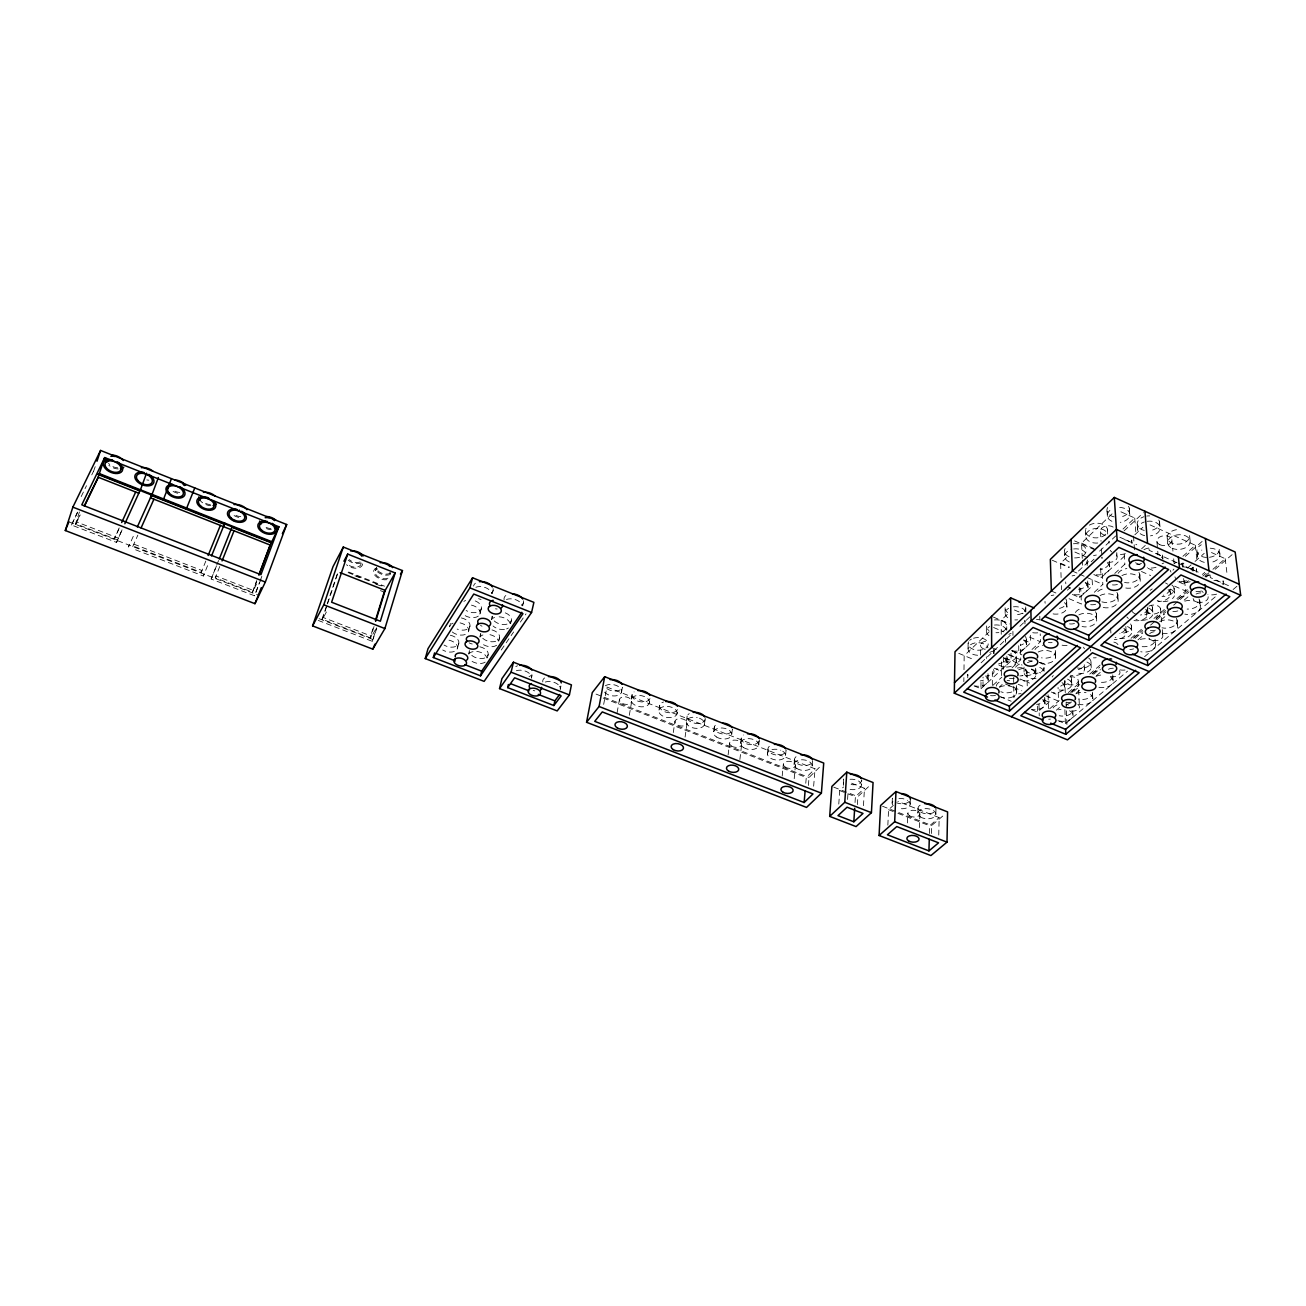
<?xml version="1.0" encoding="UTF-8"?>
<svg xmlns="http://www.w3.org/2000/svg" width="1306" height="1306" viewBox="0 0 1306 1306"><rect width="100%" height="100%" fill="white"/><g stroke="black" fill="none" stroke-linecap="round" stroke-linejoin="round"><path stroke-width="0.75" stroke-dasharray="5 3.75" d="M988.169 680.557L988.169 675.316M986.357 630.945L986.373 625.852A10.203 6.465 0.9 0 0 988.968 630.537M980.447 655.057L980.496 645.082M974.113 685.895L980.969 688.735L981.018 680.769M983.01 686.744L983.043 677.063M967.746 677.798L967.779 674.304A10.203 6.285 1.8 0 0 968.007 675.937M968.072 648.543L968.121 643.466M963.828 681.634L963.893 677.651M963.991 669.7L964.171 655.759L989.197 631.761M938.753 835.073L939.161 817.605L897.859 801.378M935.847 814.291L935.978 809.328A9.011 5.077 3.8 0 1 923.309 813.23A9.011 5.077 3.8 0 1 920.795 804.79M929.415 833.489L929.627 825.767L939.161 817.605M931.488 833.506L931.7 825.49L944.711 814.373M917.84 813.165L917.987 808.218M919.44 827.58L919.881 814.03M907.458 822.943L907.833 813.279M910.184 804.186L910.364 799.239M892.145 803.076L892.357 798.146A9.028 5.126 4.3 0 0 892.635 799.484M887.851 825.147L888.57 809.704L892.553 806.129M850.075 789.363A9.077 5.208 5.2 0 0 861.438 784.988L861.731 780.074A9.044 5.208 5.2 0 1 848.214 783.78M863.462 805.688L864.474 788.269L848.72 782.065M857.405 804.594L857.895 796.595L870.302 785.069M855.038 802.504L855.397 796.709L864.474 788.269M847.578 799.468L848.084 791.73M843.35 783.927L843.676 779.013A9.044 5.208 5.2 0 0 844.003 780.368M838.779 804.072L839.725 790.587L843.578 786.93M812.201 765.643L812.61 760.729A9.093 5.306 6.1 0 1 800.268 764.908A9.093 5.306 6.1 0 1 797.003 756.043M813.638 786.228L815.058 768.842L606.898 687.038L603.339 706.171M808.381 785.461L809.051 777.478L821.066 765.691M805.769 783.274L806.275 777.494L815.058 768.842M794.211 778.686L795.436 765.185M794.048 764.581L794.505 759.668M785.592 755.178L786.065 750.264A9.109 5.355 6.7 0 1 773.805 754.509A9.109 5.355 6.7 0 1 770.36 745.546M782.196 776.042L783.306 764.483M767.422 754.133L767.944 749.22M758.786 744.649L759.325 739.735M740.6 743.604L741.171 738.706M739.882 759.488L741.694 744.094M728.111 754.933L729.532 743.408M731.784 734.021L732.388 729.107A9.158 5.453 7.9 0 1 720.275 733.482A9.158 5.453 7.9 0 1 716.488 724.34M713.729 731.589L714.382 726.691M704.391 724.732L705.06 719.835M686.466 720.879L687.168 715.982M685.079 737.074L687.021 723.638A6.155 3.673 8.8 0 0 679.022 718.643A6.155 3.673 8.8 0 0 676.998 724.732A6.155 3.673 8.8 0 0 687.021 723.638M673.276 732.552L675.006 721.059M676.998 713.958A9.24 5.534 9.1 0 0 664.983 706.432A9.24 5.534 9.1 0 0 662.011 715.623A9.24 5.534 9.1 0 0 676.998 713.958L677.732 709.076A9.207 5.534 9.1 0 1 663.758 711.297A9.207 5.534 9.1 0 1 663.562 701.991M658.991 710.089L659.759 705.207M649.376 703.101A9.273 5.583 9.8 0 0 637.214 695.51A9.273 5.583 9.8 0 0 634.422 704.799A9.273 5.583 9.8 0 0 649.376 703.101L650.176 698.22A9.24 5.583 9.8 0 1 637.312 700.947A9.24 5.583 9.8 0 1 634.112 691.886M629.296 715.296L631.614 701.91A6.204 3.738 10.1 0 0 623.435 696.816A6.204 3.738 10.1 0 0 621.64 703.052A6.204 3.738 10.1 0 0 631.614 701.91M631.288 699.216L632.137 694.335M617.101 712.684L619.501 699.298M621.542 692.164L622.423 687.283A9.273 5.632 10.4 0 1 615.469 691.086A9.273 5.632 10.4 0 1 605.935 687.805M522.694 605.804L523.477 602.458M510.613 623.599L511.413 620.285A9.811 6.122 13.4 0 0 502.924 612.155M498.843 640.952L499.643 637.638M487.367 657.865L488.183 654.567M491.399 619.452L492.231 616.138A9.811 6.122 13.4 0 0 500.753 624.219A9.811 6.122 13.4 0 0 511.413 620.252M479.873 636.855L480.706 633.557A9.681 5.959 13.5 0 0 489.179 641.458A9.681 5.959 13.5 0 0 499.643 637.606A9.681 5.959 13.5 0 0 491.219 629.704M492.28 593.642L493.129 590.312M468.642 653.816L469.491 650.535M480.118 613.347L481.408 608.367M468.691 630.912L469.98 625.949M457.557 648.021L458.847 643.091M318.207 620.415L372.341 641.36L376.503 627.778M372.341 641.36L376.895 628.006M326.516 605.87L322.06 619.142L370.104 637.736L373.63 626.341M374.038 626.521L370.333 638.503L376.34 628.137M375.459 570.64L376.438 567.522M116.512 542.414L122.389 529.126L116.512 542.414L71.504 525.012L77.462 512.115M79.454 511.936L75.373 524.343L79.993 514.776M117.605 539.998L75.911 523.853L76.548 521.927L118.291 538.105M95.207 466.683L92.873 473.229M327.153 603.976L337.34 573.644M337.634 573.791L322.174 619.86L327.839 609.282M129.163 545.157L128.461 547.034L134.24 534.17M218.559 560.535L211.164 579.031L254.556 595.797L259.404 582.819M260.106 580.974L262.18 575.407M260.955 579.178L254.556 595.797M219.751 566.51L215.261 577.791L252.385 592.173L256.645 580.844M256.792 580.941L252.319 592.826L257.494 581.937M216.355 566.216L211.164 579.031M135.628 549.81L203.377 576.011L208.601 563.082M201.238 572.371L202.022 570.542L133.832 544.129L133.13 546.006L201.238 572.371L205.809 561.09M203.377 576.011L204.16 574.183M215.261 577.791L216.061 575.979L253.233 590.377L252.385 592.173M132.755 546.545L137.848 535.134M119.221 527.902L114.422 538.758L119.352 527.999M75.911 523.853L80.221 514.907M71.504 525.012L77.723 512.213M81.201 496.558L86.474 485.734M91.747 474.894L93.51 471.286M322.06 619.142L322.99 617.395L371.1 636.038L370.104 637.736M501.226 650.062L513.617 631.973M520.376 622.097L526.008 613.885M1001.245 634.324L1001.163 620.268L1008.346 613.379M1061.109 577.497L1060.603 563.245L1068.928 555.246M1082.266 558.331L1081.548 543.149L1113.447 512.54M981.084 662.844L1010.828 634.814M1019.904 626.26L1030.059 616.677M1078.462 571.065L1091.081 559.18M1099.603 551.132L1115.699 535.966M1123.029 529.061L1134.734 518.025L1118.181 510.581M1091.196 561.809L1094.004 559.18M1124.139 530.824L1143.468 512.638M1067.361 590.198L1070.283 587.471M1134.832 534.791L1142.897 527.265M980.969 688.735L1011.089 660.918L1010.991 650.878M1011.823 650.812L1018.827 653.767L1030.597 642.895L1030.385 632.822M1072.422 594.426L1079.67 597.56L1092.469 585.741L1091.963 576.256M1093.808 574.526L1101.121 577.742L1126.376 554.397M993.017 685.275L1001.865 677.145M1012.036 667.807L1020.753 659.791L1020.525 644.152M1032.001 649.474L1040.425 641.736L1040.229 633.883M1094.297 592.271L1102.852 584.402L1101.938 568.485M1114.769 573.448L1126.703 562.494M1141.607 548.814L1146.146 544.635M999.368 687.054L1002.175 684.491M1182.926 556.291L1195.317 545.255L1146.929 523.51M1185.293 556.372L1203.854 539.884M1187.383 568.175L1193.504 562.772M1195.039 561.433L1204.23 553.352M1031.854 709.811L1037.503 712.162L1048.996 702.138L1048.832 696.131M1178.796 581.954L1184.216 584.353L1188.411 580.697M1049.649 708.799L1059.166 700.555M1068.341 692.604L1079.05 683.348M1089.743 674.076L1100.452 664.803M1131.029 638.324L1143.256 627.729M1153.965 618.456L1164.658 609.184M1176.902 598.589L1189.129 587.994M1202.891 576.077L1206.075 573.301M1070.593 692.409L1079.768 684.475M1092.028 673.88L1099.668 667.252M1133.347 638.128L1142.538 630.194M1156.3 618.277L1165.491 610.326M1177.734 599.732L1188.444 590.475M1205.291 575.913L1211.413 570.608M1212.947 569.285L1225.191 558.69L1209.078 551.459M1073.646 691.511L1079.801 686.205M1093.644 674.239L1099.799 668.933M1135.175 638.373L1142.881 631.729M1150.57 625.084L1155.173 621.085M1156.724 619.762L1165.948 611.796M1173.637 605.151L1189.015 591.863M1205.944 577.236L1209.013 574.591M1215.168 569.269L1232.097 554.658M1056.391 710.17L1059.46 707.509M1076.405 692.931L1079.474 690.27M1096.42 675.692L1101.04 671.708M1137.983 639.891L1144.138 634.585M1161.067 620.007L1165.687 616.024M1184.167 600.123L1188.787 596.14M1057.974 720.651L1065.402 723.72L1127.535 671.121M1144.611 656.657L1217.6 594.867M1233.093 589.528L1239.296 584.304M68.908 521.829L258.49 595.21M319.137 618.685L373.336 639.662M596.042 694.09L809.051 777.478M833.734 787.143L857.895 796.595M882.497 806.226L931.7 825.49M603.192 698.041L806.275 777.494M839.725 790.587L855.397 796.709M888.57 809.704L896.03 812.626M897.908 813.344L929.627 825.767M380.454 590.639L384.193 592.108M348.653 572.028L384.519 586.182M348.098 572.616L382.021 586.002M354.922 575.815L360.57 578.052M375.638 583.994L381.287 586.214M999.874 696.571L1011.17 701.24M1018.141 684.262L1025.471 687.331M1045.665 695.755L1058.513 701.126L1058.072 687.462M1005.391 683.969L1021.749 690.776M1043.543 699.869L1048.996 702.138M958.751 653.327L973.737 659.595M994.176 668.15L1001.62 671.431M1020.068 678.973L1029.471 683.071M1051.346 692.049L1058.97 695.412M991.629 647.531L997.082 649.833M1008.003 654.437L1020.753 659.791M1005.261 658.012L1022.092 665.081M1031.43 669.015L1040.784 672.949M1004.118 657.979L1011.089 660.918M1012.64 650.976L1021.994 654.91M1040.67 662.795L1048.147 665.946M1029.389 637.034L1040.425 641.736M1023.545 639.907L1030.597 642.895M993.605 627.517L1003.939 631.892M1001.163 620.268L1008.085 623.207M993.393 617.085L1009.522 623.942M1014.403 609.984L1023.104 613.706M1051.346 591.014L1056.652 593.316M1069.059 598.687L1081.45 604.058L1080.715 588.206M1085.172 582.558L1092.469 585.741M1060.603 563.245L1069.532 567.163M1052.195 560.209L1068.863 567.506M1072.406 571.081L1077.777 573.432M1079.572 574.216L1084.943 576.566M1086.739 577.35L1102.852 584.402M1074.887 552.046L1087.474 557.597M1135.502 562.772L1140.922 565.172M1148.137 568.371L1155.353 571.555M1081.548 543.149L1095.995 549.532M1074.577 540.896L1095.734 550.234M1141.444 571.489L1150.651 575.571M1174.584 586.149L1185.636 591.03L1184.428 578.982M1119.83 537.239L1136.791 544.798M1176.396 562.445L1149.149 550.316L1148.839 546.479M1178.208 563.261L1198.19 572.159M1228.473 585.659L1210.335 577.579L1209.911 573.726M1225.191 558.69L1227.297 576.028M1212.899 561.939A11.297 7.232 -5 0 0 1219.886 553.989L1219.249 548.732A11.264 7.232 -5.1 0 1 1209.454 557.303M1223.526 584.435L1223.085 580.811A11.46 7.216 -4.6 0 1 1222.236 584.549M1196.933 551.687L1197.504 556.944M1195.317 545.255L1196.965 560.633M1196.72 572.257L1196.345 568.763A11.068 7.052 -4.2 0 1 1196.329 570.608M1199.741 600.695L1200.328 606.131M1190.092 540.602L1189.537 535.346A11.264 7.33 -4.7 0 1 1179.873 544.031A11.264 7.33 -4.7 0 1 1167.237 538.333A11.264 7.33 -4.7 0 1 1176.853 529.616M1193.276 570.967L1192.884 567.343A11.46 7.314 -4.2 0 1 1192.1 571.13M1182.828 562.935L1183.22 566.951M1182.11 563.261L1182.501 567.098M1183.644 578.591L1184.216 584.353M1171.857 539.639L1172.951 551.148M1173.686 558.805L1174.42 566.478M1174.078 588.222L1174.567 593.463M1177.065 620.04L1177.571 625.427M1167.254 538.366L1167.727 543.606M1170.045 589.316L1170.372 592.924M1159.548 521.829L1160.022 527.069A11.297 7.428 -4.1 0 1 1150.472 535.868M1156.92 541.663L1157.589 549.304M1157.753 551.23L1158.095 555.05M1160.512 608.661L1161.654 621.983M1162.307 629.606L1162.813 635.304M1152.414 607.159L1152.855 612.367M1155.467 644.201L1155.026 638.83A10.856 6.693 -2.3 0 1 1140.301 646.372M1147.533 607.127L1147.958 612.514M1146.227 610.408L1146.978 619.909M1137.281 524.914L1137.689 530.154M1139.746 574.216L1140.154 579.619M1134.734 518.025L1136.057 535.231M1133.494 536.048L1134.636 551.312M1129.298 508.181L1129.69 513.421M1131.927 543.623L1131.665 540.015A11.46 7.51 -3.2 0 1 1131.012 543.916M1131.355 625.574L1131.731 630.765M1124.188 554.185L1124.874 564.176M1126.164 631.549L1125.805 626.178A10.872 6.775 -1.8 0 1 1119.471 633.541M1116.777 552.569L1117.022 556.389M1117.724 594.099L1118.067 599.47M1107.064 511.348L1107.39 516.572M1107.374 529.061L1107.7 534.285A11.101 7.33 -2.7 0 0 1094.95 528.571A11.101 7.33 -2.7 0 0 1085.792 537.256A11.101 7.33 -2.7 0 0 1098.558 542.953M1109.659 566.184L1109.333 560.78A11.264 7.314 -2.4 0 1 1100.06 569.416M1110.59 628.072L1110.916 633.23A10.546 6.546 -1.9 0 1 1110.835 631.533M1112.745 674.875L1113.055 680.197M1100.485 531.738L1101.04 541.255M1101.48 548.863L1102.035 558.38A7.591 4.946 -2.7 0 1 1101.97 557.091M1100.583 568.241L1101.121 577.742M1096.322 613.412L1096.714 620.562M1085.433 530.187L1085.694 535.395M1087.016 561.825L1087.196 565.416M1087.767 582.819L1088.029 588.19M1091 662.583L1091.245 667.725M1092.551 693.796L1092.812 699.085M1082.364 560.225L1082.723 567.816M1084.486 669.717L1084.241 664.411A10.513 6.448 -0.5 0 1 1078.201 669.7M1079.197 587.374L1079.67 597.56M1078.299 681.226L1079.425 707.346M1071.573 679.544L1071.785 684.654M1073.026 715.851L1072.814 710.595A10.17 6.073 0.3 0 1 1059.248 715.737M1064.504 550.397L1064.7 555.589M1066.708 602.36L1066.92 607.698M1066.104 702.057L1066.953 725.385M1061.419 585.627L1061.566 589.708M1065.255 692.588L1064.814 680.557A6.775 4.114 -0.2 0 0 1072.177 684.964A6.775 4.114 -0.2 0 0 1078.103 679.773A6.775 4.114 -0.2 0 0 1068.683 677.161M1064.472 687.185L1064.276 681.895A10.35 6.285 0.1 0 1 1060.652 686.172M1064.896 709.713L1065.402 723.72M1055.428 652.184L1055.591 657.489M1048.065 694.808L1048.457 708.799M1044.016 667.921L1044.098 671.333M1044.833 698.922L1044.98 704.179M1039.788 616.203L1039.886 620.138M1038.972 704.179L1039.25 715.835M1037.356 706.171L1037.503 712.162M1035.756 669.913L1035.887 675.186M1025.798 608.645L1025.863 612.073M1026.353 639.842L1026.451 645.131M1026.989 672.133L1027.234 686.14M1024.965 623.958L1024.916 620.415A10.709 6.775 -0.1 0 0 1025.079 622.178M1024.084 672.051L1024.002 666.958A10.024 6.171 0.4 0 0 1038.401 672.982A10.024 6.171 0.4 0 0 1039.641 662.338M1018.713 645.719L1018.827 653.767M1016.215 656.216L1016.28 661.309M1016.623 687.168L1016.688 692.425M1013.636 677.471L1013.864 697.437A6.808 4.114 1 0 1 1021.112 693.682M1012.917 631.386L1012.966 635.418M1006.746 626.766L1006.779 630.178M1007.008 657.816L1007.057 663.089M1005.098 607.747L1005.147 612.873M1005.375 642.389L1005.342 638.879A10.53 6.612 0.6 0 0 1005.538 640.593M1003.4 657.228L1003.481 669.227M1001.522 661.816L1001.62 677.373M994.062 649.702L994.062 653.702M993.637 649.572L993.654 653.588M992.331 671.529L992.348 685.487M238.737 517.405A9.811 6.106 20.4 0 1 232.093 514.123M177.73 493.227A9.958 6.155 21.9 0 1 172.963 491.334M210.805 505.683A9.893 6.122 21.1 0 1 200.112 500.394M179.738 492.411A8.309 5.126 21.9 0 1 172.033 489.358M240.777 516.621A8.179 5.077 20.4 0 1 233.203 513.617M270.93 528.571A8.114 5.061 19.6 0 1 263.404 525.6M271.305 529.665A9.73 6.073 19.6 0 1 264.22 527.493M118.193 468.968A10.138 6.204 23.3 0 1 108.806 465.246M117.703 467.826A8.44 5.159 23.3 0 1 108.529 463.304M210.38 504.557A8.244 5.11 21.1 0 1 202.74 501.537M148.851 480.167A8.375 5.142 22.6 0 1 146.794 479.906M386.903 579.701A9.517 5.942 16.6 0 1 375.1 575.571A9.517 5.942 16.6 0 1 376.634 567.881M362.676 563.898A9.566 5.975 17.3 0 1 356.505 568.224A9.566 5.975 17.3 0 1 346.498 564.731M361.125 562.919A9.55 5.975 17.4 0 1 348.049 560.078M360.097 561.972A7.95 4.979 17.4 0 1 349.192 559.605M390.347 574.509A9.485 5.942 16.6 0 1 375.181 568.502M390.657 572.812A7.901 4.963 16.6 0 1 382.772 573.595A7.901 4.963 16.6 0 1 376.699 568.567M387.898 578.248A7.934 4.946 16.6 0 1 376.993 575.881A7.934 4.946 16.6 0 1 377.663 568.828M389.727 572.501A7.934 4.946 16.6 0 1 390.38 573.873M361.125 563.555A7.983 4.979 17.3 0 1 355.983 567.163A7.983 4.979 17.3 0 1 347.641 564.257M1069.32 561.955A10.921 7.15 -1.9 0 1 1070.936 549.581M1073.663 548.961A10.921 7.15 -1.9 0 1 1085.482 552.781M1073.434 543.769A10.889 7.15 -2 0 1 1086.217 550.25A10.889 7.15 -2 0 1 1074.381 557.923M1069.108 556.764A10.889 7.15 -2 0 1 1065.108 548.569M1119.683 507.43A11.297 7.526 -3.6 0 1 1129.821 514.368A11.297 7.526 -3.6 0 1 1120.27 522.351M1111.912 521.306A11.297 7.526 -3.6 0 1 1111.39 509.389M1105.219 535.411A7.493 4.946 -3.1 0 1 1101.807 527.983A7.493 4.946 -3.1 0 1 1113.675 527.395M1116.45 555.164A7.591 4.946 -2.7 0 1 1115.046 560.617A7.591 4.946 -2.7 0 1 1106.835 562.07M1089.367 525.11A11.068 7.33 -2.8 0 1 1106.868 527.787A11.068 7.33 -2.8 0 1 1096.403 537.892A11.068 7.33 -2.8 0 1 1086.07 528.31M1128.466 506.32A11.281 7.526 -3.7 0 1 1119.911 517.127M1114.149 516.915A11.281 7.526 -3.7 0 1 1107.635 507.446M1017.537 619.811A10.399 6.628 0.3 0 1 1014.844 619.909M1007.726 617.673A10.399 6.628 0.3 0 1 1008.624 608.318M1013.456 606.8A10.399 6.628 0.3 0 1 1025.716 612.057M1025.618 606.915A10.366 6.628 0.2 0 1 1024.051 611.894M1022.272 613.183A10.366 6.628 0.2 0 1 1014.778 614.783M1007.693 612.547A10.366 6.628 0.2 0 1 1005.293 609.478M988.952 635.63A10.236 6.465 0.9 0 1 989.736 626.521M994.47 625.035A10.236 6.465 0.9 0 1 1006.6 630.194M977.623 655.285A10.073 6.301 1.5 0 1 968.056 649.066A10.073 6.301 1.5 0 1 976.904 642.715A10.073 6.301 1.5 0 1 987.989 647.841M985.181 649.392A6.791 4.261 1.3 0 1 980.822 643.972A6.791 4.261 1.3 0 1 989.377 641.36M993.376 669.554A6.873 4.245 1.5 0 1 986.879 675.594M973.541 638.226A10.056 6.318 1.5 0 1 987.973 642.715A10.056 6.318 1.5 0 1 977.704 650.208A10.056 6.318 1.5 0 1 968.579 641.85M969.689 640.381A10.056 6.318 1.5 0 1 971.386 639.14M994.454 619.926A10.203 6.465 0.9 0 1 1006.73 625.884A10.203 6.465 0.9 0 1 995.972 632.741M1147.19 521.29A11.297 7.428 -4.1 0 1 1160.022 527.036M1144.693 535.656A11.297 7.428 -4.1 0 1 1137.575 529.159A11.297 7.428 -4.1 0 1 1144.35 521.943M1173.914 569.024A7.656 4.914 -3.9 0 1 1172.935 570.183M1162.111 563.768A7.656 4.914 -3.9 0 1 1163.826 563.049M1158.765 519.984A11.264 7.428 -4.2 0 1 1150.031 530.628M1144.268 530.432A11.264 7.428 -4.2 0 1 1137.167 523.935A11.264 7.428 -4.2 0 1 1143.925 516.703M1146.75 516.05A11.264 7.428 -4.2 0 1 1149.704 515.903M1036.001 678.581A10.056 6.171 0.5 0 1 1025.732 675.871A10.056 6.171 0.5 0 1 1025.765 669.031M1039.772 667.431A10.056 6.171 0.5 0 1 1044 671.415M1009.424 654.926A10.073 6.236 1 0 1 1014.648 664.33A10.073 6.236 1 0 1 998.715 664.868M1017.292 668.068A6.726 4.13 0.8 0 1 1026.875 671.055A6.726 4.13 0.8 0 1 1019.839 675.92M999.678 687.152A10.219 6.204 1.3 0 1 1013.505 687.462A10.219 6.204 1.3 0 1 1014.501 695.837A10.219 6.204 1.3 0 1 1000.869 696.98M1011.742 650.568A10.04 6.236 0.9 0 1 1014.582 659.236A10.04 6.236 0.9 0 1 1000.674 660.869M1027.414 662.73A10.024 6.171 0.4 0 1 1034.711 661.26M1177.816 610.914A7.542 4.718 -3.4 0 1 1172.07 611.241M1098.95 687.299A10.53 6.367 -0.9 0 0 1111.945 684.213A10.53 6.367 -0.9 0 0 1108.81 676.084A7.085 4.293 -1.2 0 0 1117.414 675.806A7.085 4.293 -1.2 0 0 1119.405 670.696M1095.946 676.475A10.53 6.367 -0.9 0 1 1103.684 674.957M1112.826 676.541A10.513 6.367 -1 0 1 1098.673 681.993M1092.518 673.88A10.513 6.367 -1 0 1 1100.632 669.733M1044.686 697.322A10.187 6.138 0.7 0 1 1036.589 704.424M1042.531 699.69A10.203 6.138 0.8 0 1 1043.249 707.15A10.203 6.138 0.8 0 1 1031.446 709.403M1090.461 694.531A10.366 6.22 -0.3 0 1 1090.967 702.089A10.366 6.22 -0.3 0 1 1078.919 704.375M1075.818 693.796A10.366 6.22 -0.3 0 1 1086.07 692.686M1092.453 692.164A10.334 6.22 -0.3 0 1 1078.691 699.085M1071.948 692.751A10.334 6.22 -0.3 0 1 1077.891 687.625M1062.039 682.597A10.366 6.285 0.2 0 1 1063.362 689.535A10.366 6.285 0.2 0 1 1053.305 692.915M1071.638 702.008A6.938 4.163 0 0 1 1066.365 702.236M1108.467 669.276A7.085 4.293 -1.2 0 1 1113.659 668.248M1053.077 707.983A10.17 6.073 0.3 0 1 1058.301 704.538M1066.104 704.326A10.17 6.073 0.3 0 1 1068.488 705.06M1125.348 553.662A11.493 7.51 -3.1 0 1 1116.597 554.087M1111.798 551.965A11.493 7.51 -3.1 0 1 1110.231 550.348M1124.825 539.786A11.493 7.51 -3.1 0 1 1131.225 543.574M1095.62 604.237A7.412 4.718 -1.7 0 1 1088.241 604.041M1156.039 567.294A11.493 7.412 -3.7 0 1 1147.305 567.686M1155.777 553.581A11.493 7.412 -3.7 0 1 1160.561 555.703M1162.095 557.319A11.493 7.412 -3.7 0 1 1162.895 559.164L1162.422 553.744A11.46 7.412 -3.7 0 1 1161.703 557.58M1216.604 594.148A11.493 7.216 -4.5 0 1 1207.87 594.508M1203.201 592.451A11.493 7.216 -4.5 0 1 1201.732 590.883M1213.927 580.419A11.493 7.216 -4.5 0 1 1222.987 584.451M1059.411 720.994A10.203 6.057 0.3 0 0 1071.932 718.104A10.203 6.057 0.3 0 0 1068.683 710.333A6.857 4.098 0 0 0 1077.662 709.746A6.857 4.098 0 0 0 1077.858 704.358M1058.48 709.811A10.203 6.057 0.3 0 1 1061.027 709.321M1066.153 705.599A6.857 4.098 0 0 1 1071.393 702.955M1038.188 652.02A10.546 6.53 0.1 0 1 1052.44 652.282A10.546 6.53 0.1 0 1 1053.256 661.081A10.546 6.53 0.1 0 1 1039.152 662.338M1055.281 650.47A10.513 6.53 0 0 1 1041.453 657.816M1035.005 649.523A10.513 6.53 0 0 1 1042.972 645.246M985.54 675.969A10.236 6.269 1.8 0 1 986.536 683.593A10.236 6.269 1.8 0 1 974.815 685.928M987.956 673.667A10.203 6.285 1.8 0 1 980.12 680.965M1016.443 685.552A10.203 6.204 1.2 0 1 1012.15 691.854A10.203 6.204 1.2 0 1 1000.837 691.739M996.266 686.14A10.203 6.204 1.2 0 1 1001.865 681.014M1007.057 680.442A10.203 6.204 1.2 0 1 1009.669 680.785M995.482 695.314A6.84 4.163 1.6 0 1 990.275 695.543M1032.148 660.771A7.052 4.375 0.4 0 1 1028.508 660.656M1052.114 642.585A7.167 4.489 -0.3 0 1 1048.424 642.47M1014.419 678.092A6.938 4.261 1 0 1 1009.13 678.336M1083.556 666.435A10.546 6.448 -0.4 0 1 1081.76 673.504A10.546 6.448 -0.4 0 1 1070.398 675.251M1117.397 584.435A7.542 4.849 -2.5 0 1 1109.904 584.239M1035.609 668.248A10.35 6.367 0.6 0 1 1022.092 675.382M1015.627 667.284A10.35 6.367 0.6 0 1 1020.851 663.644M1031.332 669.423A10.383 6.367 0.7 0 1 1034.14 678.271A10.383 6.367 0.7 0 1 1019.741 679.887M1018.664 669.815A10.383 6.367 0.7 0 1 1026.222 668.313M1006.812 656.134A10.366 6.448 1.2 0 1 998.747 663.628M986.52 658.502A10.366 6.448 1.2 0 1 986.308 656.836M989.736 652.412A10.366 6.448 1.2 0 1 994.519 650.959M1004.445 658.387A10.399 6.432 1.2 0 1 1006.028 665.489A10.399 6.432 1.2 0 1 996.086 668.982M1067.067 645.344A10.726 6.693 -0.6 0 1 1061.566 645.082M1037.715 632.822A10.726 6.775 -0.1 0 1 1032.197 632.577M1036.474 619.419A10.726 6.775 -0.1 0 1 1039.217 619.779M1125.021 670.027A10.709 6.53 -1.5 0 1 1119.536 669.766M1096.175 657.734A10.709 6.612 -1.1 0 1 1093.383 657.832M1084.437 648.804A10.693 6.612 -1.1 0 1 1083.605 647.172M1025.308 636.479A10.53 6.612 0.6 0 1 1020.492 645.278M1008.869 634.341A10.53 6.612 0.6 0 1 1011.154 633.394M1023.871 640.315A10.562 6.595 0.6 0 1 1024.704 648.347A10.562 6.595 0.6 0 1 1012.542 650.845M1050.416 719.116A6.824 4.065 0.6 0 1 1048.653 719.182M1109.039 543.1A11.46 7.51 -3.2 0 1 1108.941 541.141M1095.489 611.714A10.872 6.873 -1.4 0 1 1093.579 619.256A10.872 6.873 -1.4 0 1 1081.841 621.199M1075.393 612.514A10.872 6.873 -1.4 0 1 1081.025 608.547M1064.374 602.654A10.905 6.954 -0.8 0 1 1065.027 611.094A10.905 6.954 -0.8 0 1 1052.407 613.787M1121.903 575.603A11.281 7.216 -2.8 0 1 1136.416 575.358A11.281 7.216 -2.8 0 1 1138.669 584.468A11.281 7.216 -2.8 0 1 1124.939 587.88M1138.93 572.42A11.248 7.232 -2.9 0 1 1136.742 580.386A11.248 7.232 -2.9 0 1 1124.564 582.492M1118.116 573.35A11.248 7.232 -2.9 0 1 1126.882 568.534M1065.712 598.817A10.872 6.954 -0.8 0 1 1057.827 608.694M1045.175 603.241A10.872 6.954 -0.8 0 1 1045.029 601.446M1051.167 595.634A10.872 6.954 -0.8 0 1 1053.877 595.046M1155.369 630.178A7.412 4.604 -2.7 0 1 1149.721 630.471M1074.463 623.484A7.297 4.604 -1 0 1 1068.896 623.778M1141.509 563.278A7.689 4.979 -3.3 0 1 1133.967 564.388M1169.898 589.381A11.248 7.134 -3.4 0 1 1163.14 595.307M1165.507 582.949A11.248 7.134 -3.4 0 1 1167.597 584.19M1168.103 589.594A11.281 7.134 -3.3 0 1 1169.033 597.462A11.281 7.134 -3.3 0 1 1157.851 601.429M1150.162 590.361A11.281 7.134 -3.3 0 1 1152.218 588.941M1140.334 639.401A10.889 6.693 -2.2 0 1 1155.581 645.033A10.889 6.693 -2.2 0 1 1140.693 651.743M1134.163 637.867A10.856 6.693 -2.3 0 1 1142.652 633.475M1162.291 634.194A7.33 4.522 -2.6 0 1 1158.455 640.218A7.33 4.522 -2.6 0 1 1148.839 638.128M1149.688 633.622A7.33 4.522 -2.6 0 1 1156.414 631.631M1186.468 580.778A11.493 7.314 -4.1 0 1 1177.718 581.154M1183.53 566.886A11.493 7.314 -4.1 0 1 1192.688 570.951M1204.801 576.795A11.46 7.216 -4.6 0 1 1210.303 575.097M1171.009 572.077A11.46 7.314 -4.2 0 1 1170.209 570.265M1174.518 563.294A11.46 7.314 -4.2 0 1 1177.098 562.217M1200.932 591.096A7.689 4.832 -4.2 0 1 1195.072 591.438M1198.99 598.948A11.248 7.036 -3.8 0 1 1187.121 609.086M1179.661 598.148A11.248 7.036 -3.8 0 1 1187.105 595.128M1143.942 549.679A11.46 7.412 -3.7 0 1 1149.394 547.932M1107.259 562.772A11.297 7.314 -2.3 0 1 1107.7 571.653A11.297 7.314 -2.3 0 1 1094.575 574.558M1087.131 563.735A11.264 7.314 -2.4 0 1 1087.669 559.947M1093.53 555.687A11.264 7.314 -2.4 0 1 1096.354 555.05M1078.854 614.897A10.905 6.857 -1.3 0 1 1092.877 614.718A10.905 6.857 -1.3 0 1 1095.277 623.37A10.905 6.857 -1.3 0 1 1082.086 626.554M1100.076 595.536A11.085 7.036 -2 0 1 1114.328 595.307A11.085 7.036 -2 0 1 1116.663 604.205A11.085 7.036 -2 0 1 1103.211 607.486M1085.498 582.998A11.101 7.134 -1.5 0 1 1086.053 591.651A11.101 7.134 -1.5 0 1 1073.189 594.459M1087.653 580.958A11.068 7.134 -1.6 0 1 1078.642 589.332M1070.414 588.288A11.068 7.134 -1.6 0 1 1068.275 587.063M1065.859 583.766A11.068 7.134 -1.6 0 1 1065.729 581.921M1072.046 575.946A11.068 7.134 -1.6 0 1 1074.805 575.342M1116.891 592.353A11.052 7.036 -2.1 0 1 1113.806 600.744A11.052 7.036 -2.1 0 1 1100.37 601.315M1097.807 591.553A11.052 7.036 -2.1 0 1 1104.99 588.533M1159.761 621.542A11.085 6.857 -3 0 1 1173.996 621.362A11.085 6.857 -3 0 1 1176.004 630.047A11.085 6.857 -3 0 1 1162.454 633.198M1123.878 628.366A10.889 6.775 -1.8 0 1 1124.972 635.842A10.889 6.775 -1.8 0 1 1114.279 639.565M1145.672 609.265A11.085 6.954 -2.5 0 1 1145.917 617.705A11.085 6.954 -2.5 0 1 1132.955 620.399M1128.351 618.407A11.085 6.954 -2.5 0 1 1126.866 616.905M1184.803 601.135A11.281 7.036 -3.7 0 1 1200.41 606.996A11.281 7.036 -3.7 0 1 1184.836 614.13M1208.164 596.728A7.591 4.751 -4.1 0 1 1201.602 602.327A7.591 4.751 -4.1 0 1 1193.129 598.589M1196.051 594.067A7.591 4.751 -4.1 0 1 1201.667 592.891M1133.559 648.886A7.281 4.489 -1.9 0 1 1129.853 649.376M1176.298 618.326A11.052 6.857 -3 0 1 1173.996 625.884A11.052 6.857 -3 0 1 1161.997 627.811M1155.875 619.109A11.052 6.857 -3 0 1 1164.56 614.571M1147.566 608.939A11.052 6.954 -2.6 0 1 1141.003 614.702M1070.659 676.426A10.024 6.106 -0.1 0 1 1060.766 685.095M1052.146 676.998A10.024 6.106 -0.1 0 1 1053.322 675.577M1067.508 679.12A10.056 6.089 0 0 1 1070.038 687.593A10.056 6.089 0 0 1 1056.064 689.144M1086.967 662.06A10.203 6.236 -0.6 0 1 1090.135 670.043A10.203 6.236 -0.6 0 1 1077.581 673.08M1088.682 658.028A10.187 6.252 -0.7 0 1 1089.188 665.619A10.187 6.252 -0.7 0 1 1077.368 667.97M1113.838 642.095A6.987 4.31 -1.5 0 1 1118.263 645.376M1090.706 651.041A10.366 6.399 -1.2 0 1 1090.608 649.376M1127.519 626.554A10.546 6.546 -1.9 0 1 1129.837 635.647A10.546 6.546 -1.9 0 1 1115.128 637.41M1130.588 623.942A10.513 6.546 -2 0 1 1119.862 633.345M1210.238 548.194A11.297 7.232 -5 0 1 1219.886 553.989M1204.295 562.347A11.297 7.232 -5 0 1 1201.863 550.038M1190.141 581.741A11.101 7.052 -4.2 0 1 1179.187 581.301M1175.694 578.558A11.101 7.052 -4.2 0 1 1174.943 576.828M1190.141 568.681A11.101 7.052 -4.2 0 1 1194.712 570.722M1204.654 572.322A7.493 4.751 -4.5 0 1 1202.287 574.379M1190.876 569.285A7.493 4.751 -4.5 0 1 1193.227 567.212M1181.114 563.817A11.068 7.052 -4.2 0 1 1183.905 563.212M1206.532 557.433A11.264 7.232 -5.1 0 1 1197.21 552.585A11.264 7.232 -5.1 0 1 1201.275 544.765M1148.627 608.057A10.726 6.71 -2.6 0 1 1150.864 617.379A10.726 6.71 -2.6 0 1 1135.893 619.224M1170.339 589.055A10.905 6.873 -3.4 0 1 1172.462 598.638M1168.005 600.972A10.905 6.873 -3.4 0 1 1157.247 600.515M1148.872 606.115A7.232 4.522 -2.9 0 1 1159.989 607.519A7.232 4.522 -2.9 0 1 1154.422 613.983A7.232 4.522 -2.9 0 1 1146.195 609.233M1151.663 605.494A10.693 6.71 -2.7 0 1 1140.644 615.142M1135.518 614.016A10.693 6.71 -2.7 0 1 1132.073 611.42M1171.89 585.006A10.872 6.889 -3.5 0 1 1172.772 592.614A10.872 6.889 -3.5 0 1 1161.997 596.434M472.233 643.989A6.514 3.983 13.9 0 1 469.115 642.83M482.028 626.162A6.595 4.081 13.8 0 1 480.526 625.443M506.467 599.487A9.958 6.285 13.3 0 1 516.213 599.911A9.958 6.285 13.3 0 1 522.269 605.788M481.049 599.421A10.024 6.318 14.1 0 1 478.567 598.654M475.874 587.259A10.024 6.318 14.1 0 1 485.62 587.667A10.024 6.318 14.1 0 1 491.807 593.626M493.08 588.614A9.991 6.334 14.1 0 1 491.285 593.153M473.605 586.084A9.991 6.334 14.1 0 1 475.417 583.227M523.461 600.793A9.942 6.285 13.3 0 1 521.584 605.249M504.1 599.927A9.942 6.285 13.3 0 1 507.708 594.475M497.145 609.004A6.677 4.196 13.7 0 1 495.447 608.808M475.221 600.907A9.86 6.171 14.2 0 1 480.298 610.522A9.86 6.171 14.2 0 1 466.128 610.506M463.891 601.413A9.86 6.171 14.2 0 1 465.638 600.482M478.322 616.106A9.893 6.155 14.2 0 1 464.822 615.485M471.45 605.135A9.893 6.155 14.2 0 1 479.531 614.848M485.195 662.093A9.583 5.795 13.6 0 1 470.307 660.101M468.789 654.045A9.583 5.795 13.6 0 1 478.567 651.727A9.583 5.795 13.6 0 1 486.893 657.946M479.808 646.797A9.566 5.812 13.6 0 1 488.232 654.028A9.566 5.812 13.6 0 1 479.531 658.534A9.566 5.812 13.6 0 1 469.572 652.086M449.003 640.169A9.648 5.844 14.4 0 1 457.018 649.425A9.648 5.844 14.4 0 1 442.718 649.996M496.639 645.262A9.713 5.959 13.5 0 1 481.522 643.254M480.037 637.067A9.713 5.959 13.5 0 1 482.942 634.945M489.979 634.667A9.713 5.959 13.5 0 1 498.386 641.017M460.071 622.88A9.762 5.991 14.3 0 1 467.875 627.647A9.762 5.991 14.3 0 1 466.944 633.606M465.23 634.504A9.762 5.991 14.3 0 1 451.794 631.598M450.178 625.329A9.762 5.991 14.3 0 0 449.623 626.798L450.962 621.852A9.746 6.008 14.3 0 0 451.06 623.452M451.337 624.088A9.762 5.991 14.3 0 1 453.051 623.174M508.361 627.99A9.844 6.122 13.4 0 1 506.597 628.904M504.442 629.427A9.844 6.122 13.4 0 1 493.048 625.966M491.578 619.615A9.844 6.122 13.4 0 1 494.55 617.444M499.153 616.807A9.844 6.122 13.4 0 1 510.173 623.631M461.393 617.934A9.746 6.008 14.3 0 1 469.785 626.684A9.746 6.008 14.3 0 1 457.149 629.1M450.325 635.238A9.615 5.844 14.4 0 1 458.324 644.495A9.615 5.844 14.4 0 1 444.04 645.066M545.304 682.042A9.469 5.681 11.8 0 1 555.687 683.005A9.469 5.681 11.8 0 1 560.241 689.388L561.27 684.426A9.452 5.697 11.8 0 1 559.392 686.923M516.36 670.745A9.517 5.73 12.5 0 1 526.775 671.708A9.517 5.73 12.5 0 1 531.444 678.157L532.554 673.194A9.485 5.73 12.5 0 1 529.012 676.573M515.805 666.648A9.485 5.73 12.5 0 1 517.519 665.799M542.806 681.961A9.452 5.697 11.8 0 1 544.651 677.928M534.774 690.841A6.334 3.804 12.2 0 1 533.191 690.384M605.315 685.781A9.305 5.632 10.4 0 1 619.419 687.266A9.305 5.632 10.4 0 1 617.199 695.608A9.305 5.632 10.4 0 1 603.878 691.233M699.477 718.218A9.207 5.485 8.5 0 1 701.159 727.638A9.207 5.485 8.5 0 1 686.564 723.263A9.207 5.485 8.5 0 1 697.208 717.533M705.224 718.414A9.175 5.502 8.5 0 1 693.192 722.855A9.175 5.502 8.5 0 1 689.241 713.598M782.735 751.211A9.126 5.338 6.7 0 1 779.878 759.88A9.126 5.338 6.7 0 1 767.438 753.644A9.126 5.338 6.7 0 1 780.808 750.232M759.113 741.122A9.126 5.404 7.3 0 1 746.053 743.669A9.126 5.404 7.3 0 1 743.538 734.984M850.026 779.274A9.077 5.208 5.2 0 1 861.438 784.988M843.66 785.298A9.077 5.208 5.2 0 1 843.643 782.604M909.074 801.558A9.044 5.11 4.3 0 1 908.225 807.173A9.044 5.11 4.3 0 1 898.675 808.414M893.288 805.704A9.044 5.11 4.3 0 1 893.418 800.594M898.969 798.537A9.044 5.11 4.3 0 1 907.67 800.398M909.058 801.721A9.028 5.126 4.3 0 1 896.732 802.847M1172.037 548.21A11.297 7.33 -4.6 0 0 1190.092 542.512A11.297 7.33 -4.6 0 0 1174.6 535.493A11.297 7.33 -4.6 0 0 1172.037 548.21M1159.826 544.749A7.558 4.914 -4.3 0 0 1171.874 540.929A7.558 4.914 -4.3 0 0 1161.458 536.227A7.558 4.914 -4.3 0 0 1159.826 544.749M796.823 768.467A9.109 5.306 6.2 0 0 811.924 767.014A9.109 5.306 6.2 0 0 800.627 759.814A9.109 5.306 6.2 0 0 796.823 768.467M785.2 767.095A6.089 3.543 6.5 0 0 795.272 766.1A6.089 3.543 6.5 0 0 787.665 761.284A6.089 3.543 6.5 0 0 785.2 767.095M716.553 737.008A9.175 5.436 7.9 0 0 731.589 735.425A9.175 5.436 7.9 0 0 719.867 728.03A9.175 5.436 7.9 0 0 716.553 737.008M743.522 747.571A9.158 5.387 7.3 0 0 758.574 746.036A9.158 5.387 7.3 0 0 746.983 738.706A9.158 5.387 7.3 0 0 743.522 747.571M731.507 746.069A6.122 3.608 7.6 0 0 741.563 745.04A6.122 3.608 7.6 0 0 733.76 740.127A6.122 3.608 7.6 0 0 731.507 746.069M920.273 816.87A9.028 5.061 3.9 0 0 935.471 815.581A9.028 5.061 3.9 0 0 924.795 808.675A9.028 5.061 3.9 0 0 920.273 816.87M909.482 815.76A6.04 3.396 4.1 0 0 919.636 814.895A6.04 3.396 4.1 0 0 912.437 810.275A6.04 3.396 4.1 0 0 909.482 815.76"/><path stroke-width="1.5" d="M1051.346 591.014L1050.351 559.392L1114.296 497.439L1235.166 551.997L1240.7 595.324L1067.492 739.849L954.294 693.208L955.013 651.759L1010.648 597.854L1034.205 607.976M946.997 842.141L947.585 811.908L895.981 791.55L880.603 805.476L879.085 835.497L930.917 855.561L946.997 842.141L894.675 821.735L879.085 835.497M928.941 850.892L938.573 842.827L896.781 826.567L887.411 834.795L928.941 850.892L929.268 839.301M894.675 821.735L895.981 791.55M871.428 812.675L873.061 782.523L846.794 772.156L831.889 786.408L829.685 816.381L856.067 826.584L871.428 812.675L844.77 802.292L829.685 816.381M853.83 821.784L863.021 813.426L847.072 807.206L837.979 815.646L853.83 821.784L854.679 808.283M844.77 802.292L846.794 772.156M821.392 793.166L823.727 763.063L604.694 676.688L592.271 692.621L586.557 722.283L806.537 807.418L821.392 793.166L599.079 706.497L586.557 722.283M804.121 802.521L813.001 793.95L602.278 711.917L594.72 721.353L804.121 802.521L805.116 790.963M599.079 706.497L604.694 676.688M569.4 694.923L571.44 684.899L513.454 662.207L501.912 678.663L499.545 688.605L557.189 710.921L569.4 694.923L511.103 672.198L499.545 688.605M508.377 684.507L507.659 687.609L553.875 705.534L554.854 700.865L559.703 694.449M531.558 612.481L533.893 602.36L472.576 577.791L428.009 648.674L425.25 658.583L484.134 681.373L531.558 612.481L469.899 587.863L425.25 658.583M511.103 672.198L513.454 662.207M434.588 652.886L433.314 657.522L480.526 675.822L481.685 671.186L521.78 612.302M469.899 587.863L472.576 577.791M384.895 628.561L402.46 570.575L343.298 547.034L333.014 566.657L312.591 625.9L372.814 649.147L384.895 628.561L323.806 604.792L312.591 625.9M395.147 572.942L380.356 621.232L331.61 602.229L347.69 554.087L395.147 572.942L384.193 592.108L375.393 620.628M375.687 621.183L385.172 590.394L340.131 572.632M65.3 530.53L72.858 507.136L100.562 450.439L286.7 524.522L265.347 582.035L254.948 603.682L65.3 530.53L68.908 521.829M96.987 461.263L100.562 450.439M104.692 457.573L81.788 504.834L260.939 574.673L278.896 526.759L104.692 457.573L97.477 479.139L84.531 505.961M323.806 604.792L343.298 547.034M146.533 473.213L140.199 490.55L99.044 474.307M261.314 587.618L254.948 603.682M151.284 496.28L151.986 494.37L137.342 526.955M151.79 495.121L158.401 477.506M259.486 573.301L269.411 546.888L278.896 526.759M258.914 575.277L270.26 545.075L150.435 497.831M163.364 499.692L171.445 478.649M222.053 560.911L234.035 530.791M219.294 558.903L231.929 527.281L272.301 543.214M194.774 487.938L186.399 508.785L141.848 491.203M211.556 555.883L224.338 524.277L151.48 495.529M208.127 555.491L220.355 525.404M372.814 649.147L374.92 644.152M224.012 524.963L224.795 523.118M234.46 521.274L234.868 520.343M238.949 511.038L239.373 510.107M141.064 527.951L153.928 499.202M124.854 523.755L140.362 489.783M121.687 522.514L135.677 492.019M282.357 533.648L286.7 524.522M84.319 505.83L98.13 477.212L138.795 493.244M343.919 561.205L347.69 554.087M400.452 574.052L402.46 570.575M433.314 657.522L473.752 594.05L522.955 613.673L480.526 675.822M507.659 687.609L514.629 677.798L561.156 695.902L553.875 705.534M501.39 607.861L502.173 606.996A6.677 4.196 13.7 0 0 502.484 604.841M489.521 625.721L490.305 624.872A6.595 4.081 13.8 0 0 487.171 619.305A6.595 4.081 13.8 0 0 478.878 619.419L478.11 620.268A6.595 4.081 13.8 0 0 478.355 623.484M466.732 660.069L467.466 659.269A6.432 3.885 14 0 0 464.348 653.947A6.432 3.885 14 0 0 456.284 654.012L455.549 654.828A6.432 3.885 14 0 0 455.321 656.836M540.472 690.041L541.255 689.258A6.334 3.804 12.2 0 0 541.598 687.331M954.474 682.695L1116.418 529.42L1239.296 584.304M954.294 693.208L1117.152 540.325L1114.296 497.439M1009.456 711.052L1080.617 647.76L1033.046 627.468L963.697 692.164L1009.456 711.052L1009.407 706.122L1077.368 645.442M1088.975 640.332L1168.641 569.498L1118.867 547.394L1041.192 619.877L1088.975 640.332L1088.731 635.304L1165.164 567.049M1011.366 716.733L1179.498 568.077L1178.42 557.123M1065.794 734.315L1139.159 672.737L1092.404 652.788L1020.802 715.737L1065.794 734.315L1065.614 729.368L1135.681 670.321M1147.762 665.521L1229.811 596.662L1180.967 574.966L1100.811 645.409L1147.762 665.521L1147.37 660.461L1226.105 594.116M1054.611 717.467L1054.726 717.386A6.824 4.065 0.6 0 0 1053.436 712.08A6.824 4.065 0.6 0 0 1044.425 712.096L1043.282 712.896A6.824 4.065 0.6 0 0 1042.939 716.945M436.482 653.62L455.304 660.934M464.724 664.591L481.685 671.186M510.597 683.675L529.028 690.841M538.252 694.417L554.854 700.865M72.858 507.136L265.347 582.035M99.142 473.507L271.909 541.729M193.957 511.772L203.41 515.495M207.197 516.996L271.468 542.365M97.917 474.388L139.84 490.942M967.42 688.752L987.499 697.061M994.797 700.081L1009.407 706.122M1024.459 712.341L1043.168 720.079M1050.644 723.165L1065.614 729.368M1044.718 616.416L1064.896 625.068M1074.054 629.002L1088.731 635.304M1104.288 641.981L1123.013 650.013M1132.384 654.028L1147.37 660.461M1149.264 671.627L1031.103 621.117L1030.875 610.392M1117.152 540.325L1240.7 595.324M1205.356 538.545L1208.997 570.771M1144.921 511.266L1147.566 543.345M1071.051 539.329L1072.406 571.081M1010.648 597.854L1010.975 629.214M991.597 616.318L991.629 647.531M241.659 511.234A9.828 6.089 20.3 0 1 243.602 521.616A9.828 6.089 20.3 0 1 228.73 517.094L227.766 515.364A9.828 6.089 20.3 0 1 230.199 509.764L232.158 509.177A9.828 6.089 20.3 0 1 236.908 509.356M234.019 504.557A9.811 6.106 20.4 0 1 246.948 509.699M180.065 486.763A9.991 6.155 21.8 0 1 182.416 497.39A9.991 6.155 21.8 0 1 167.364 492.803L166.335 491.04A9.991 6.155 21.8 0 1 168.539 485.293L170.482 484.689A9.991 6.155 21.8 0 1 172.767 484.526M174.792 479.939A9.958 6.155 21.9 0 1 185.648 485.31M141.374 467.695A10.056 6.171 22.6 0 1 153.031 471.27M212.976 500.508A9.909 6.122 21.1 0 1 210.429 510.238A9.909 6.122 21.1 0 1 196.863 502.043A9.909 6.122 21.1 0 1 208.666 497.896M216.502 503.953A9.893 6.122 21.1 0 1 213.074 505.536M200.112 500.394A9.893 6.122 21.1 0 1 198.757 496.917M203.393 492.362A9.893 6.122 21.1 0 1 214.886 495.888M275.729 527.183A8.114 5.061 19.6 0 1 274.456 527.983M265.183 517.715A8.114 5.061 19.6 0 1 269.118 517.878M273.036 519.429A8.114 5.061 19.6 0 1 274.635 520.621M117.458 461.883A10.17 6.187 23.3 0 1 119.63 473.017A10.17 6.187 23.3 0 1 104.17 466.879A10.17 6.187 23.3 0 1 112.545 459.941M148.884 474.372A10.073 6.171 22.6 0 1 150.843 485.375A10.073 6.171 22.6 0 1 135.514 479.286A10.073 6.171 22.6 0 1 144.019 472.445M272.072 523.314A9.762 6.073 19.6 0 1 273.199 533.827A9.762 6.073 19.6 0 1 258.343 527.934A9.762 6.073 19.6 0 1 267.371 521.453M277.068 527.999A9.73 6.073 19.6 0 1 275.533 528.963M260.825 524.473A9.73 6.073 19.6 0 1 259.616 521.061M266.702 516.507A9.73 6.073 19.6 0 1 275.762 520.115M182.987 484.151A8.309 5.126 21.9 0 1 184.277 485.554M123.792 467.156A10.138 6.204 23.3 0 1 120.462 468.805M106.096 461.736A10.138 6.204 23.3 0 1 105.819 458.292M112.267 455.059A10.138 6.204 23.3 0 1 123.335 460.528M107.614 461.785A8.44 5.159 23.3 0 1 107.386 458.928M110.863 456.349A8.44 5.159 23.3 0 1 114.83 456.48M215.131 503.12A8.244 5.11 21.1 0 1 213.89 503.953M380.128 562.674A9.485 5.942 16.6 0 1 392.551 567.62M350.677 550.952A9.55 5.975 17.4 0 1 363.199 555.932M359.134 553.679A7.95 4.979 17.4 0 1 361.811 556.144M388.535 565.384A7.901 4.963 16.6 0 1 390.053 566.526M1018.778 601.903A10.366 6.628 0.2 0 1 1021.21 602.67M1180.853 609.265A7.542 4.718 -3.4 0 0 1179.906 603.094A7.542 4.718 -3.4 0 0 1169.964 603.241L1168.625 604.205A7.542 4.718 -3.4 0 0 1167.874 608.923M1075.116 699.608A6.938 4.163 0 0 0 1072.373 694.808A6.938 4.163 0 0 0 1063.933 695.184L1062.757 696A6.938 4.163 0 0 0 1062.349 700.147M1121.266 581.578A7.542 4.849 -2.5 0 0 1118.426 576.028A7.542 4.849 -2.5 0 0 1109.235 576.583L1107.929 577.562A7.542 4.849 -2.5 0 0 1106.753 581.219M998.796 692.915A6.84 4.163 1.6 0 0 995.841 688.131A6.84 4.163 1.6 0 0 987.548 688.491L986.422 689.323A6.84 4.163 1.6 0 0 986.242 693.47M1037.356 657.849A7.052 4.375 0.4 0 0 1034.45 652.837A7.052 4.375 0.4 0 0 1025.863 653.261L1024.688 654.126A7.052 4.375 0.4 0 0 1024.394 658.485M1057.811 638.438A7.167 4.489 -0.3 0 1 1057.452 639.581M1044.261 640.266A7.167 4.489 -0.3 0 1 1044.62 635.793L1045.828 634.896A7.167 4.489 -0.3 0 1 1049.142 633.818M1057.044 636.169A7.167 4.489 -0.3 0 1 1057.664 637.263M1017.815 675.626A6.938 4.261 1 0 0 1014.876 670.713A6.938 4.261 1 0 0 1006.453 671.121L1005.293 671.97A6.938 4.261 1 0 0 1005.049 676.214M1095.277 682.32A7.036 4.261 -0.6 0 0 1092.551 677.406A7.036 4.261 -0.6 0 0 1083.98 677.798L1082.772 678.647A7.036 4.261 -0.6 0 0 1082.315 682.907M1116.303 662.289A7.167 4.375 -1.3 0 1 1116.01 664.558M1102.819 665.178A7.167 4.375 -1.3 0 1 1103.341 660.803L1104.582 659.938A7.167 4.375 -1.3 0 1 1107.929 658.91M1109.79 658.812A7.167 4.375 -1.3 0 1 1111.635 659.024M1078.119 620.807A7.297 4.604 -1 0 0 1075.246 615.518A7.297 4.604 -1 0 0 1066.365 616.008L1065.125 616.938A7.297 4.604 -1 0 0 1064.7 621.525M1143.55 557.287A7.689 4.979 -3.3 0 1 1143.795 561.09M1130.718 563.033A7.689 4.979 -3.3 0 1 1130.278 556.993L1131.633 555.997A7.689 4.979 -3.3 0 1 1137.248 554.642M1099.391 601.478A7.412 4.718 -1.7 0 0 1096.518 596.058A7.412 4.718 -1.7 0 0 1087.49 596.581L1086.217 597.528A7.412 4.718 -1.7 0 0 1085.727 602.246M1204.883 584.549A7.689 4.832 -4.2 0 1 1204.997 588.255M1191.888 590.1A7.689 4.832 -4.2 0 1 1191.66 584.223L1193.047 583.243A7.689 4.832 -4.2 0 1 1198.696 581.937M1136.432 647.335A7.281 4.489 -1.9 0 0 1135.371 641.475A7.281 4.489 -1.9 0 0 1125.756 641.572L1124.482 642.47A7.281 4.489 -1.9 0 0 1123.895 646.943M1159.238 627.484A7.412 4.604 -2.7 0 0 1156.577 622.211A7.412 4.604 -2.7 0 0 1147.55 622.684L1146.244 623.615A7.412 4.604 -2.7 0 0 1145.574 628.202M479.367 581.692A9.991 6.334 14.1 0 1 492.362 586.9M512.376 593.806A9.942 6.285 13.3 0 1 522.775 599.079M490.077 605.609A6.677 4.196 13.7 0 1 489.832 602.311L490.615 601.429A6.677 4.196 13.7 0 1 493.227 600.368M476.87 643.744A6.514 3.983 13.9 0 0 477.98 643.123L478.731 642.291A6.514 3.983 13.9 0 0 475.613 636.855A6.514 3.983 13.9 0 0 467.434 636.953L466.683 637.785A6.514 3.983 13.9 0 0 466.96 640.92M519.625 665.309A9.485 5.73 12.5 0 1 531.901 670.109M548.504 676.606A9.452 5.697 11.8 0 1 561.286 682.924M529.73 687.887A6.334 3.804 12.2 0 1 529.583 684.915L530.35 684.148A6.334 3.804 12.2 0 1 531.477 683.56M610.082 679.626A9.273 5.632 10.4 0 1 621.95 684.295M637.997 690.629A9.24 5.583 9.8 0 1 649.768 695.265M665.701 701.534A9.207 5.534 9.1 0 1 677.373 706.154M693.176 712.374A9.175 5.502 8.5 0 1 704.767 716.945M774.36 744.387A9.109 5.355 6.7 0 1 785.69 748.844M801.002 754.884A9.093 5.306 6.1 0 1 812.25 759.325M722.789 723.067A9.158 5.453 7.9 0 1 731.948 727.654M747.505 733.792A9.126 5.404 7.3 0 1 758.917 738.298M850.337 774.344A9.044 5.208 5.2 0 1 861.438 778.702M901.532 793.558A9.028 5.126 4.3 0 1 910.364 799.239M924.893 803.729A9.011 5.077 3.8 0 1 935.749 808.006M489.342 606.474L488.558 607.355A6.693 4.196 13.7 0 0 491.725 613.036A6.693 4.196 13.7 0 0 500.133 612.922L500.933 612.041A6.693 4.196 13.7 0 0 497.782 606.343A6.693 4.196 13.7 0 0 489.342 606.474M477.588 624.448L476.804 625.296A6.612 4.081 13.8 0 0 479.971 630.863A6.612 4.081 13.8 0 0 488.264 630.749L489.048 629.9A6.612 4.081 13.8 0 0 485.897 624.333A6.612 4.081 13.8 0 0 477.588 624.448M466.128 641.948L465.377 642.781A6.53 3.983 13.9 0 0 468.528 648.2A6.53 3.983 13.9 0 0 476.706 648.135L477.474 647.303A6.53 3.983 13.9 0 0 474.323 641.866A6.53 3.983 13.9 0 0 466.128 641.948M454.978 659.008L454.243 659.808A6.448 3.869 14 0 0 457.394 665.113A6.448 3.869 14 0 0 465.442 665.048L466.193 664.248A6.448 3.869 14 0 0 463.042 658.926A6.448 3.869 14 0 0 454.978 659.008M529.24 689.144L528.457 689.927A6.35 3.804 12.2 0 0 531.346 695.07A6.35 3.804 12.2 0 0 539.378 695.037L540.162 694.27A6.35 3.804 12.2 0 0 537.305 689.111A6.35 3.804 12.2 0 0 529.24 689.144M1132.041 561.466L1130.686 562.478A7.705 4.963 -3.2 0 0 1131.812 568.943A7.705 4.963 -3.2 0 0 1141.95 568.747L1143.305 567.751A7.705 4.963 -3.2 0 0 1142.211 561.254A7.705 4.963 -3.2 0 0 1132.041 561.466M1109.578 582.035L1108.255 583.015A7.575 4.849 -2.4 0 0 1109.447 589.316A7.575 4.849 -2.4 0 0 1119.405 589.153L1120.728 588.19A7.575 4.849 -2.4 0 0 1119.568 581.856A7.575 4.849 -2.4 0 0 1109.578 582.035M1087.767 602.001L1086.478 602.964A7.444 4.718 -1.6 0 0 1087.735 609.102A7.444 4.718 -1.6 0 0 1097.53 608.955L1098.819 608.025A7.444 4.718 -1.6 0 0 1097.579 601.854A7.444 4.718 -1.6 0 0 1087.767 602.001M1066.578 621.411L1065.321 622.325A7.314 4.604 -0.9 0 0 1066.643 628.317A7.314 4.604 -0.9 0 0 1076.258 628.202L1077.515 627.288A7.314 4.604 -0.9 0 0 1076.226 621.281A7.314 4.604 -0.9 0 0 1066.578 621.411M1045.992 640.266L1044.767 641.164A7.183 4.473 -0.2 0 0 1046.139 646.992A7.183 4.473 -0.2 0 0 1055.607 646.911L1056.815 646.029A7.183 4.473 -0.2 0 0 1055.477 640.169A7.183 4.473 -0.2 0 0 1045.992 640.266M1025.961 658.599L1024.786 659.481A7.069 4.375 0.4 0 0 1026.19 665.162A7.069 4.375 0.4 0 0 1035.511 665.097L1036.703 664.232A7.069 4.375 0.4 0 0 1035.299 658.534A7.069 4.375 0.4 0 0 1025.961 658.599M1006.485 676.443L1005.342 677.292A6.954 4.261 1.1 0 0 1006.795 682.842A6.954 4.261 1.1 0 0 1015.954 682.793L1017.129 681.961A6.954 4.261 1.1 0 0 1015.676 676.377A6.954 4.261 1.1 0 0 1006.485 676.443M987.548 693.796L986.422 694.612A6.857 4.147 1.6 0 0 987.924 700.032A6.857 4.147 1.6 0 0 996.935 700.016L998.078 699.2A6.857 4.147 1.6 0 0 996.592 693.764A6.857 4.147 1.6 0 0 987.548 693.796M1193.619 588.745L1192.231 589.708A7.705 4.832 -4.2 0 0 1193.113 596.026A7.705 4.832 -4.2 0 0 1203.234 595.879L1204.638 594.899A7.705 4.832 -4.2 0 0 1203.773 588.565A7.705 4.832 -4.2 0 0 1193.619 588.745M1170.47 608.727L1169.115 609.673A7.558 4.718 -3.4 0 0 1170.078 615.828A7.558 4.718 -3.4 0 0 1180.02 615.697L1181.375 614.751A7.558 4.718 -3.4 0 0 1180.444 608.58A7.558 4.718 -3.4 0 0 1170.47 608.727M1147.974 628.137L1146.668 629.051A7.428 4.604 -2.6 0 0 1147.696 635.043A7.428 4.604 -2.6 0 0 1157.459 634.945L1158.781 634.03A7.428 4.604 -2.6 0 0 1157.785 628.023A7.428 4.604 -2.6 0 0 1147.974 628.137M1126.131 646.992L1124.841 647.89A7.297 4.489 -1.9 0 0 1125.935 653.735A7.297 4.489 -1.9 0 0 1135.551 653.653L1136.84 652.771A7.297 4.489 -1.9 0 0 1135.763 646.911A7.297 4.489 -1.9 0 0 1126.131 646.992M1104.892 665.342L1103.635 666.207A7.183 4.375 -1.2 0 0 1104.794 671.904A7.183 4.375 -1.2 0 0 1114.247 671.839L1115.487 670.974A7.183 4.375 -1.2 0 0 1114.361 665.26A7.183 4.375 -1.2 0 0 1104.892 665.342M1084.225 683.169L1083.017 684.018A7.069 4.261 -0.5 0 0 1084.209 689.568A7.069 4.261 -0.5 0 0 1093.514 689.535L1094.738 688.703A7.069 4.261 -0.5 0 0 1093.546 683.12A7.069 4.261 -0.5 0 0 1084.225 683.169M1064.129 700.522L1062.937 701.338A6.954 4.163 0.1 0 0 1064.194 706.758A6.954 4.163 0.1 0 0 1073.352 706.742L1074.544 705.926A6.954 4.163 0.1 0 0 1073.303 700.489A6.954 4.163 0.1 0 0 1064.129 700.522M1044.571 717.402L1043.412 718.202A6.84 4.065 0.7 0 0 1044.718 723.491A6.84 4.065 0.7 0 0 1053.73 723.508L1054.889 722.708A6.84 4.065 0.7 0 0 1053.599 717.386A6.84 4.065 0.7 0 0 1044.571 717.402M231.309 518.204A8.195 5.077 20.3 0 0 244.516 518.727A8.195 5.077 20.3 0 0 234.884 510.156A8.195 5.077 20.3 0 0 231.309 518.204M261.608 530.187A8.13 5.061 19.6 0 0 274.799 530.726A8.13 5.061 19.6 0 0 265.33 522.237A8.13 5.061 19.6 0 0 261.608 530.187M168.686 492.525A8.326 5.126 21.8 0 0 182.465 495.545A8.326 5.126 21.8 0 0 175.298 485.946A8.326 5.126 21.8 0 0 168.686 492.525M200.765 506.108A8.26 5.11 21.1 0 0 213.988 506.63A8.26 5.11 21.1 0 0 204.193 497.961A8.26 5.11 21.1 0 0 200.765 506.108M137.62 480.233A8.391 5.142 22.6 0 0 151.463 483.269A8.391 5.142 22.6 0 0 144.117 473.556A8.391 5.142 22.6 0 0 137.62 480.233M106.308 467.826A8.473 5.159 23.3 0 0 120.217 470.878A8.473 5.159 23.3 0 0 112.659 461.067A8.473 5.159 23.3 0 0 106.308 467.826M617.232 727.899A6.285 3.706 10.1 0 0 627.321 726.789A6.285 3.706 10.1 0 0 619.011 721.696A6.285 3.706 10.1 0 0 617.232 727.899M673.276 749.644A6.236 3.64 8.9 0 0 683.397 748.583A6.236 3.64 8.9 0 0 675.316 743.587A6.236 3.64 8.9 0 0 673.276 749.644M782.8 792.122A6.171 3.526 6.6 0 0 792.987 791.175A6.171 3.526 6.6 0 0 785.281 786.359A6.171 3.526 6.6 0 0 782.8 792.122M728.47 771.046A6.204 3.592 7.7 0 0 738.625 770.034A6.204 3.592 7.7 0 0 730.723 765.136A6.204 3.592 7.7 0 0 728.47 771.046M908.552 840.901A6.106 3.363 4.3 0 0 918.82 840.068A6.106 3.363 4.3 0 0 911.555 835.448A6.106 3.363 4.3 0 0 908.552 840.901"/></g></svg>
